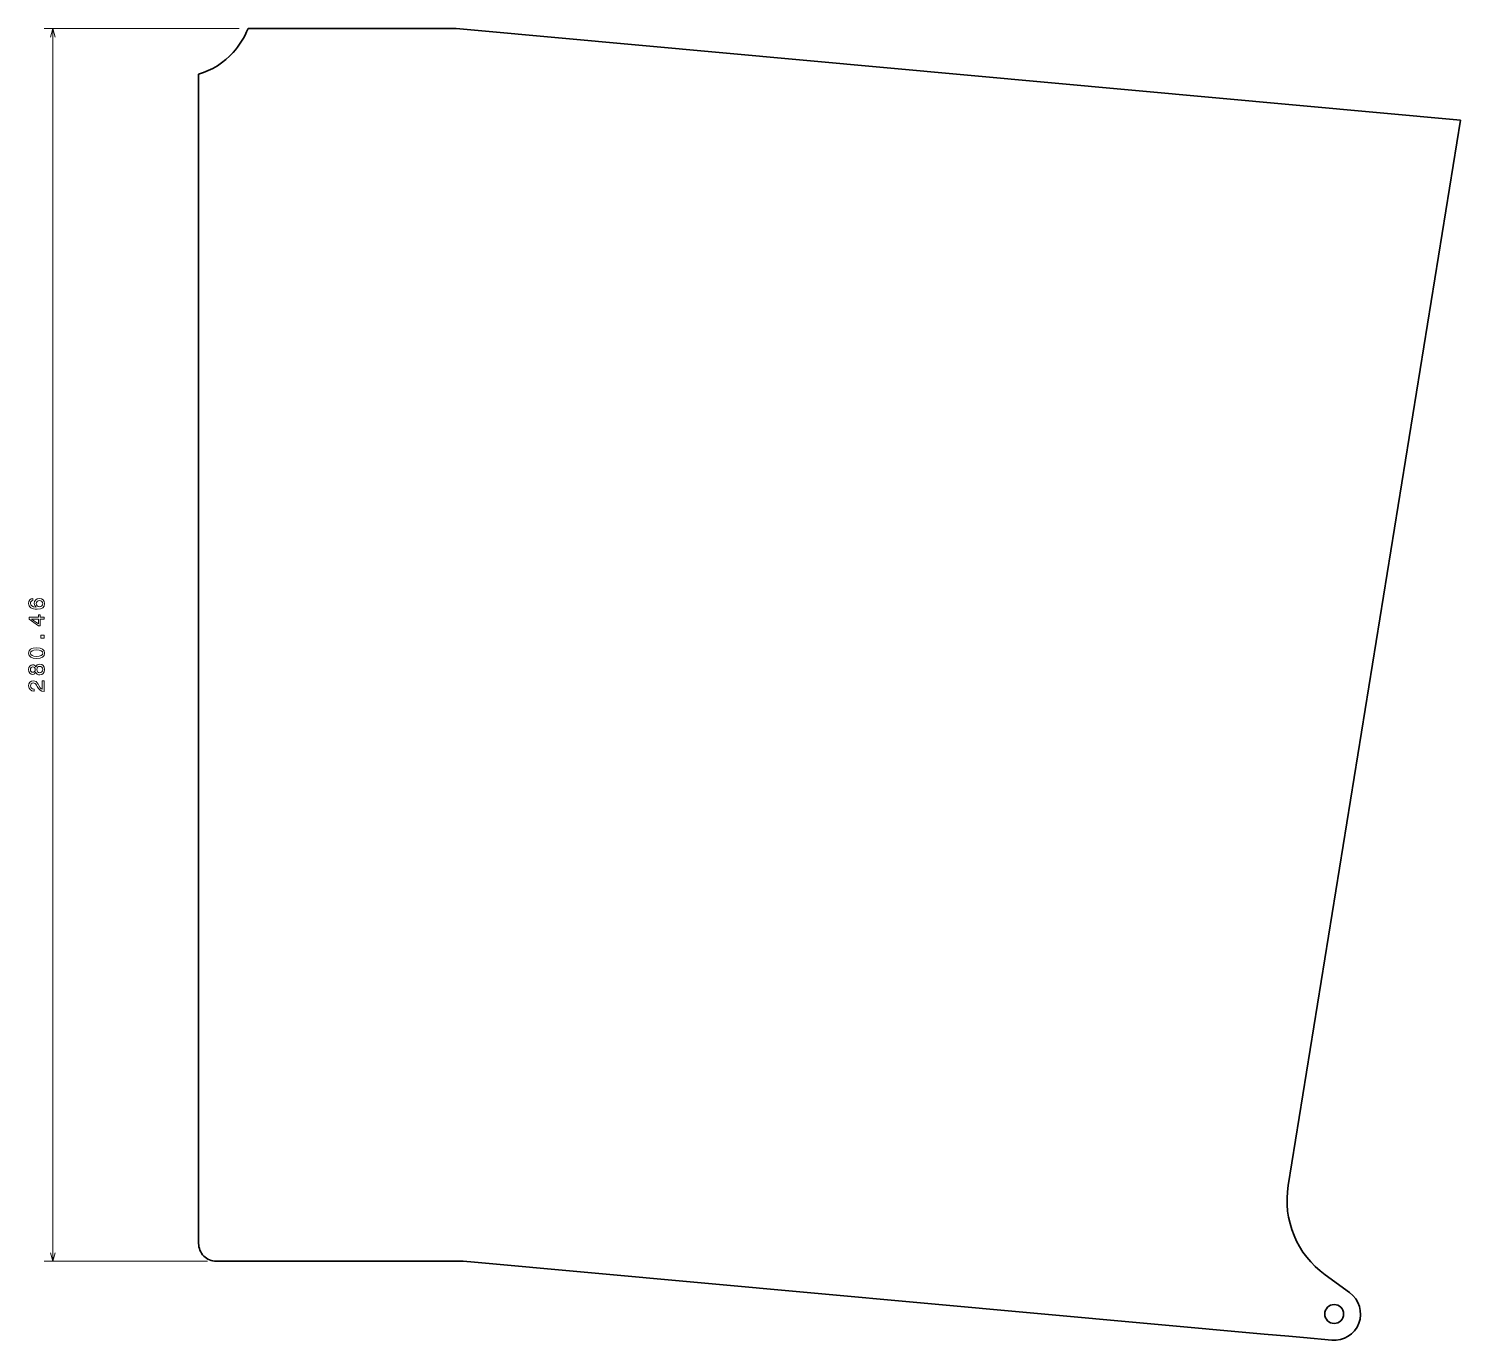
# Model space of a CAD drawing. Extents: x 50 to 376, y 136 to 434.
import ezdxf

# ---------------------------------------------------------------- set-up
doc = ezdxf.new("R2010")
doc.units = 0

msp = doc.modelspace()

# ---------------------------------------------------------------- linework, layer by layer
at = {"color": 7, "lineweight": 13}
for p, q in [((97.718445, 433.980713), (53.300606, 433.980713)), ((55.300606, 153.525543), (55.300606, 433.980713)), ((90.465416, 153.525543), (53.300606, 153.525543))]:
    msp.add_line(p, q, dxfattribs=at)
at = {"color": 7, "lineweight": 35}
for p, q in [((147.032349, 433.980713), (99.718445, 433.980713)), ((375.58783, 413.180542), (151.222031, 433.599426)), ((88.465416, 423.61499), (88.465416, 157.552155)), ((336.40918, 170.76973), (375.58783, 413.180542)), ((92.465416, 153.525543), (147.032349, 153.525543)), ((151.222031, 153.295547), (330.941528, 136.939789))]:
    msp.add_line(p, q, dxfattribs=at)
at = {"color": 7, "lineweight": 35, "ltscale": 0.105175}
msp.add_line((151.222031, 433.599426), (147.032349, 433.980713), dxfattribs=at)
at = {"color": 7, "lineweight": 35, "ltscale": 0.041559}
msp.add_line((147.032349, 153.525543), (148.694702, 153.525543), dxfattribs=at)
at = {"color": 7, "lineweight": 35, "ltscale": 0.063444}
msp.add_line((148.694702, 153.525543), (151.222031, 153.295547), dxfattribs=at)
at = {"color": 7, "lineweight": 35, "ltscale": 0.172147}
msp.add_line((350.395752, 146.373306), (344.819519, 150.413239), dxfattribs=at)
at = {"color": 7, "lineweight": 35, "ltscale": 0.140096}
msp.add_line((330.941528, 136.939789), (336.522308, 136.4319), dxfattribs=at)
at = {"color": 7, "lineweight": 35, "ltscale": 0.083794}
msp.add_line((336.522308, 136.4319), (339.86026, 136.128128), dxfattribs=at)
at = {"color": 7, "lineweight": 35, "ltscale": 0.162456}
msp.add_line((339.86026, 136.128128), (346.331757, 135.539169), dxfattribs=at)
at = {"color": 7, "lineweight": 13}
for points in [[(55.818241, 432.048828), (55.300606, 433.980713), (54.782967, 432.048828)], [(54.782967, 155.457397), (55.300606, 153.525543), (55.818241, 155.457397)]]:
    msp.add_lwpolyline(points, dxfattribs=at)
for points in [[(50.74369, 304.303589), (50.335186, 304.207764), (50.032593, 303.98584), (49.84095, 303.642883), (49.775391, 303.199097), (49.810692, 302.90155), (49.906513, 302.644348), (50.062855, 302.417419), (50.284756, 302.225769), (50.562134, 302.074463), (50.900028, 301.963501), (51.298443, 301.892883), (51.747292, 301.872742), (52.463428, 301.95343), (52.982883, 302.200562), (53.295563, 302.598938), (53.40147, 303.143616), (53.310692, 303.632813), (53.073662, 304.006012), (52.700462, 304.248108), (52.226398, 304.333832), (51.747292, 304.248108), (51.379135, 304.016113), (51.147148, 303.65802), (51.066456, 303.214233), (51.16732, 302.735107), (51.454784, 302.377075), (50.900028, 302.452698), (50.501614, 302.614075), (50.264584, 302.861206), (50.183891, 303.204163), (50.224236, 303.456299), (50.330143, 303.647949), (50.506657, 303.774048), (50.74369, 303.8396)], [(52.231441, 303.844635), (52.549164, 303.789154), (52.791241, 303.647949), (52.952621, 303.421021), (53.003056, 303.13858), (52.952621, 302.841034), (52.796284, 302.614075), (52.554207, 302.467834), (52.236485, 302.422424), (51.923805, 302.47287), (51.686771, 302.614075), (51.535477, 302.846069), (51.48, 303.158752), (51.535477, 303.431091), (51.681728, 303.647949), (51.918762, 303.789154)], [(53.300606, 299.634552), (53.300606, 300.08844), (52.43317, 300.08844), (52.43317, 300.587708), (52.029713, 300.587708), (52.029713, 300.08844), (49.876255, 300.08844), (49.876255, 299.629517), (51.989368, 298.096375), (52.43317, 298.096375), (52.43317, 299.634552)], [(52.029713, 298.519989), (50.461269, 299.634552), (52.029713, 299.634552)], [(53.300606, 295.273163), (53.300606, 295.969116), (52.549164, 295.969116), (52.549164, 295.273163)], [(51.59095, 290.669708), (52.38274, 290.745361), (52.947578, 290.982391), (53.29052, 291.360626), (53.40147, 291.885132), (53.29052, 292.404572), (52.947578, 292.782837), (52.38274, 293.014801), (51.59095, 293.09552), (50.804207, 293.014801), (50.491528, 292.919006), (50.234322, 292.782837), (49.891384, 292.404572), (49.775391, 291.885132), (49.891384, 291.360626), (50.239368, 290.982391), (50.804207, 290.745361)], [(51.59095, 291.15387), (50.980721, 291.194214), (50.541962, 291.320282), (50.284756, 291.547241), (50.193977, 291.885132), (50.284756, 292.217957), (50.541962, 292.444916), (50.980721, 292.570984), (51.59095, 292.611328), (52.206226, 292.570984), (52.644985, 292.444916), (52.902191, 292.217957), (52.987926, 291.885132), (52.902191, 291.547241), (52.644985, 291.320282), (52.206226, 291.194214)], [(51.41444, 287.523743), (51.555649, 287.266541), (51.752335, 287.090027), (51.999454, 286.979065), (52.297005, 286.943787), (52.74585, 287.024475), (53.093834, 287.25647), (53.315735, 287.634705), (53.40147, 288.149109), (53.315735, 288.658447), (53.093834, 289.036713), (52.74585, 289.268677), (52.297005, 289.354431), (51.999454, 289.314087), (51.752335, 289.208191), (51.555649, 289.026611), (51.41444, 288.774475), (51.2934, 288.976196), (51.126976, 289.117401), (50.925247, 289.203125), (50.678127, 289.233398), (50.320057, 289.15271), (50.032593, 288.940887), (49.845993, 288.597961), (49.775391, 288.149109), (49.845993, 287.69519), (50.032593, 287.352264), (50.320057, 287.135406), (50.678127, 287.059753), (50.925247, 287.084961), (51.126976, 287.170715)], [(50.718472, 287.538879), (50.496571, 287.579224), (50.3251, 287.700256), (50.219193, 287.891907), (50.178848, 288.149109), (50.219193, 288.401245), (50.3251, 288.592896), (50.496571, 288.713928), (50.718472, 288.759338), (50.945419, 288.713928), (51.121933, 288.592896), (51.237926, 288.401245), (51.273228, 288.149109), (51.232883, 287.891907), (51.121933, 287.700256), (50.945419, 287.579224)], [(52.286919, 287.427917), (52.019627, 287.473328), (51.817898, 287.619568), (51.686771, 287.846497), (51.641384, 288.149109), (51.686771, 288.446655), (51.817898, 288.673584), (52.019627, 288.819855), (52.286919, 288.8703), (52.574383, 288.819855), (52.791241, 288.673584), (52.932449, 288.446655), (52.97784, 288.149109), (52.932449, 287.846497), (52.791241, 287.619568), (52.574383, 287.473328)], [(53.300606, 283.182526), (53.300606, 285.588135), (52.86689, 285.588135), (52.86689, 283.686859), (52.629856, 283.792755), (52.43317, 283.974304), (52.0751, 284.534119), (51.923805, 284.831665), (51.706947, 285.16452), (51.454784, 285.40155), (51.157234, 285.53772), (50.819336, 285.588135), (50.395706, 285.502411), (50.062855, 285.265381), (49.85104, 284.902283), (49.775391, 284.433228), (49.861126, 283.949097), (50.098156, 283.580933), (50.476398, 283.343933), (50.975677, 283.263214), (51.046284, 283.263214), (51.046284, 283.722168), (51.005936, 283.722168), (50.662998, 283.767548), (50.410835, 283.903717), (50.249454, 284.120575), (50.193977, 284.40802), (50.244411, 284.700562), (50.370491, 284.917419), (50.567177, 285.058594), (50.814293, 285.109039), (51.046284, 285.07373), (51.24297, 284.977905), (51.41444, 284.816528), (51.565735, 284.594635), (51.727119, 284.297089), (52.039799, 283.802856), (52.37265, 283.454865), (52.776112, 283.248108), (53.285477, 283.182526)]]:
    msp.add_lwpolyline(points, close=True, dxfattribs=at)
at = {"color": 7, "lineweight": 35}
msp.add_circle((346.875549, 141.514481), 2.15, dxfattribs=at)
for centre, radius, start, end in [((357.140167, 167.419174), 21, 170.819193, 234.077007), ((92.465416, 157.525635), 4.000088, 179.620124, 269.999997), ((346.875549, 141.514481), 6, 264.799997, 54.077002)]:
    msp.add_arc(centre, radius, start, end, dxfattribs=at)
for centre, major_axis, ratio, start_param, end_param in [((80.74073, 446.293579), (10.055672, -21.807724), 0.831857, 0.3442361101, 0.6492735628), ((80.738487, 446.266663), (10.078751, -21.771515), 0.832539, 6.1574856353, 6.6263727757)]:
    msp.add_ellipse(centre, major_axis=major_axis, ratio=ratio, start_param=start_param, end_param=end_param, dxfattribs=at)

doc.saveas('drawing.dxf')
